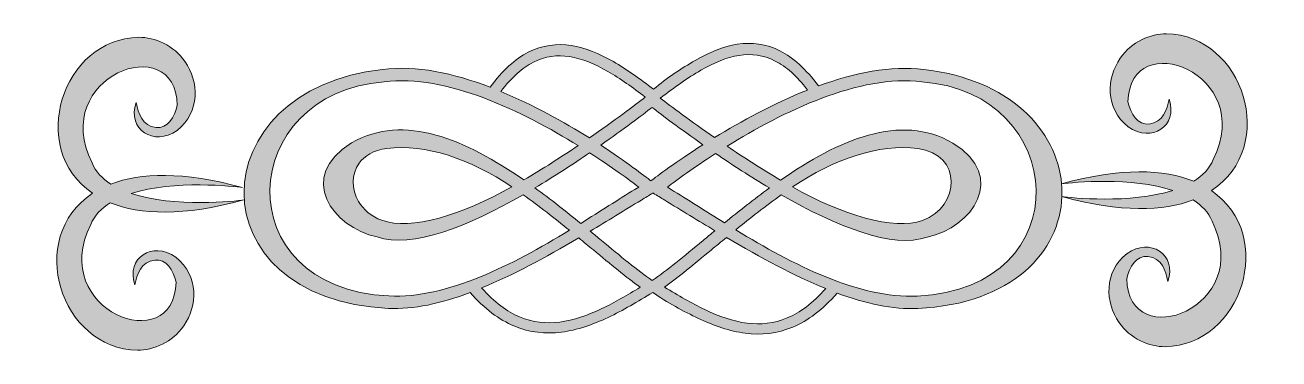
# Model space of a CAD drawing. Header units: inches. Extents: x -314 to 909, y 258 to 583.
import ezdxf

# ---------------------------------------------------------------- set-up
doc = ezdxf.new("R2010")
doc.units = ezdxf.units.IN
doc.header["$MEASUREMENT"] = 0
doc.layers.add('图层 1', color=7, linetype='Continuous')

# ---------------------------------------------------------------- blocks, each defined once
blk = doc.blocks.new('block 2')
at = {"layer": '图层 1', "true_color": 0xffffff}
h = blk.add_hatch(color=7, dxfattribs=at)
h.dxf.hatch_style = 2
edge = h.paths.add_edge_path()
edge.add_spline(control_points=[(-230.7, 410), (-201.7, 398.3), (-159.3, 396.5), (-100.6, 412.8), (-108.1, 411.5), (-168.3, 405.1), (-210.4, 419), (-168.4, 432.4), (-109.2, 426.1), (-101.9, 424.8), (-159.5, 440.7), (-201.4, 439.4), (-230.3, 428.2), (-238.5, 433.5), (-245, 440.3), (-248.5, 448.9), (-290.7, 532.9), (-167.1, 579.7), (-165.4, 505.1), (-168, 493.3), (-175, 482), (-186, 483.3), (-199.9, 485), (-203.3, 497.1), (-205.5, 507.6), (-214.6, 481.1), (-188.3, 464.6), (-165.6, 480.5), (-142.6, 498.9), (-144.6, 528.2), (-157.7, 547.4), (-168.7, 563.4), (-187.6, 571.5), (-202.9, 571.2), (-277.6, 569.9), (-312.1, 462.9), (-248, 419.2), (-313.8, 376.1), (-279.4, 267.7), (-204.2, 266.4), (-188.9, 266.1), (-169.9, 274.2), (-159, 290.2), (-145.8, 309.4), (-143.9, 338.7), (-166.9, 357), (-189.5, 373), (-215.9, 356.5), (-206.7, 330), (-204.6, 340.5), (-201.1, 352.5), (-187.2, 354.2), (-176.2, 355.6), (-169.2, 344.3), (-166.6, 332.5), (-168.4, 257.9), (-291.9, 304.7), (-249.8, 388.7), (-246.1, 397.7), (-239.3, 404.6), (-230.7, 410)], knot_values=[0, 0, 0, 0, 1, 1, 1, 2, 2, 2, 3, 3, 3, 4, 4, 4, 5, 5, 5, 6, 6, 6, 7, 7, 7, 8, 8, 8, 9, 9, 9, 10, 10, 10, 11, 11, 11, 12, 12, 12, 13, 13, 13, 14, 14, 14, 15, 15, 15, 16, 16, 16, 17, 17, 17, 18, 18, 18, 19, 19, 19, 20, 20, 20, 20], degree=3, periodic=1)
h = blk.add_hatch(color=7, dxfattribs=at)
h.dxf.hatch_style = 2
edge = h.paths.add_edge_path()
edge.add_spline(control_points=[(843, 421.8), (908.8, 464.9), (874.4, 573.3), (799.2, 574.6), (783.9, 574.9), (764.9, 566.8), (754, 550.8), (740.9, 531.6), (738.9, 502.3), (761.9, 483.9), (784.5, 468), (810.9, 484.5), (801.7, 511), (799.6, 500.5), (796.1, 488.5), (782.2, 486.7), (771.2, 485.4), (764.2, 496.7), (761.6, 508.5), (763.4, 583.1), (887, 536.3), (844.8, 452.3), (841.1, 443.3), (834.3, 436.4), (825.7, 431), (796.9, 442.7), (754.9, 444.4), (696.9, 428.6), (692.2, 480.2), (646.6, 530.6), (562.3, 539.8), (530.6, 544), (494.7, 536.5), (459.8, 523.8), (447.6, 540.4), (435.2, 551.3), (422.7, 557.8), (408.8, 564.9), (394.8, 566.6), (380.7, 564.4), (367, 562.3), (353.3, 556.5), (339.6, 548.6), (326.5, 541.1), (311.4, 531.6), (299.1, 520.6), (285.9, 530.5), (272.9, 539.9), (259.8, 547.5), (246.2, 555.3), (232.5, 561.1), (218.8, 563.2), (204.7, 565.4), (190.7, 563.7), (176.8, 556.6), (164.2, 550.2), (151.8, 539.2), (139.6, 522.6), (104.2, 536.1), (67.5, 544.3), (34.8, 539.9), (-143.7, 520.4), (-148.8, 316.1), (40.5, 307.1), (65, 305.9), (91.8, 311.9), (120.2, 322.6), (134.2, 306.6), (148.5, 296.1), (162.9, 290), (178.3, 283.5), (193.7, 282), (209.3, 284), (224.5, 285.9), (239.6, 291.2), (254.8, 298.3), (269.2, 305.1), (283.7, 313.7), (298.2, 322.7), (311.8, 312.7), (328.5, 304.1), (343, 297.3), (358.2, 290.1), (373.3, 284.9), (388.5, 282.9), (404.1, 281), (419.5, 282.5), (434.9, 288.9), (449.5, 295.1), (463.9, 305.7), (478, 322), (506, 311.6), (532.4, 305.8), (556.6, 307), (649.3, 311.4), (695.3, 362.7), (697.2, 416.1), (754.6, 400.3), (796.5, 401.7), (825.3, 412.8), (833.6, 407.5), (840, 400.7), (843.6, 392.1), (885.7, 308.1), (762.1, 261.3), (760.4, 335.9), (763, 347.7), (770, 359), (781, 357.7), (794.9, 355.9), (798.3, 343.9), (800.5, 333.4), (809.6, 359.9), (783.3, 376.4), (760.7, 360.5), (737.6, 342.1), (739.6, 312.8), (752.8, 293.6), (763.7, 277.6), (782.6, 269.5), (797.9, 269.8), (872.6, 271.1), (907.1, 378.1), (843, 421.8)], knot_values=[0, 0, 0, 0, 1, 1, 1, 2, 2, 2, 3, 3, 3, 4, 4, 4, 5, 5, 5, 6, 6, 6, 7, 7, 7, 8, 8, 8, 9, 9, 9, 10, 10, 10, 11, 11, 11, 12, 12, 12, 13, 13, 13, 14, 14, 14, 15, 15, 15, 16, 16, 16, 17, 17, 17, 18, 18, 18, 19, 19, 19, 20, 20, 20, 21, 21, 21, 22, 22, 22, 23, 23, 23, 24, 24, 24, 25, 25, 25, 26, 26, 26, 27, 27, 27, 28, 28, 28, 29, 29, 29, 30, 30, 30, 31, 31, 31, 32, 32, 32, 33, 33, 33, 34, 34, 34, 35, 35, 35, 36, 36, 36, 37, 37, 37, 38, 38, 38, 39, 39, 39, 40, 40, 40, 41, 41, 41, 41], degree=3, periodic=1)
edge = h.paths.add_edge_path()
edge.add_spline(control_points=[(345.1, 539.1), (357.8, 546.4), (370.2, 551.7), (382.4, 553.6), (394.2, 555.4), (406, 554), (417.7, 548.1), (428.2, 542.7), (438.7, 533.6), (449.2, 519.8), (416.1, 506.7), (384.4, 489.4), (358.4, 473.5), (335, 489.7), (316.1, 504), (305.6, 512), (305.8, 512.1), (305.9, 512.1), (306, 512.2), (319.2, 522.3), (332.2, 531.7), (345.1, 539.1)], knot_values=[0, 0, 0, 0, 1, 1, 1, 2, 2, 2, 3, 3, 3, 4, 4, 4, 5, 5, 5, 6, 6, 6, 7, 7, 7, 7], degree=3, periodic=1)
edge = h.paths.add_edge_path()
edge.add_spline(control_points=[(297.8, 334.2), (297.8, 334.2), (297.8, 334.2), (297.8, 334.2), (297.7, 334.2), (297.7, 334.2), (297.7, 334.3), (297.6, 334.3), (297.6, 334.3), (297.6, 334.3), (283.6, 344), (266.7, 358), (248.1, 373.4), (244.5, 376.3), (240.9, 379.3), (237.2, 382.4), (253.7, 392.1), (270.3, 402.3), (287.2, 412.7), (290.9, 414.9), (294.6, 417.2), (298.3, 419.5), (298.4, 419.5), (298.4, 419.5), (298.4, 419.6), (298.5, 419.5), (298.6, 419.4), (298.7, 419.4), (302.4, 417.1), (306.2, 414.8), (309.9, 412.5), (326.4, 402.4), (342.8, 392.4), (358.9, 382.8), (355, 379.6), (351.1, 376.4), (347.3, 373.3), (328.7, 357.9), (311.8, 343.9), (297.8, 334.2)], knot_values=[0, 0, 0, 0, 1, 1, 1, 2, 2, 2, 3, 3, 3, 4, 4, 4, 5, 5, 5, 6, 6, 6, 7, 7, 7, 8, 8, 8, 9, 9, 9, 10, 10, 10, 11, 11, 11, 12, 12, 12, 13, 13, 13, 13], degree=3, periodic=1)
edge = h.paths.add_edge_path()
edge.add_spline(control_points=[(228, 389.9), (213.7, 401.5), (198.8, 413.4), (183.4, 424.5), (202.2, 435.7), (220.3, 447.5), (236.7, 458.7), (258.6, 444.6), (275.6, 432.1), (284.5, 425.3), (284.5, 425.3), (280.8, 423), (280.8, 423), (264.9, 413.3), (247, 401.7), (228, 389.9)], knot_values=[0, 0, 0, 0, 1, 1, 1, 2, 2, 2, 3, 3, 3, 4, 4, 4, 5, 5, 5, 5], degree=3, periodic=1)
edge = h.paths.add_edge_path()
edge.add_spline(control_points=[(316.2, 422.9), (316.2, 422.9), (312.5, 425.2), (312.5, 425.2), (321.3, 431.9), (338, 444.2), (359.5, 458), (375.7, 447), (393.5, 435.4), (412, 424.4), (396.9, 413.4), (382.2, 401.8), (368.2, 390.4), (349.5, 402), (331.9, 413.3), (316.2, 422.9)], knot_values=[0, 0, 0, 0, 1, 1, 1, 2, 2, 2, 3, 3, 3, 4, 4, 4, 5, 5, 5, 5], degree=3, periodic=1)
edge = h.paths.add_edge_path()
edge.add_spline(control_points=[(296.5, 431.4), (290.2, 436.3), (272.3, 449.9), (247.5, 466.1), (269.8, 481.7), (287.7, 495.2), (297.6, 502.9), (307.4, 495.3), (325.1, 482), (347.2, 466.5), (320.8, 449.8), (302, 435.7), (296.5, 431.4)], knot_values=[0, 0, 0, 0, 1, 1, 1, 2, 2, 2, 3, 3, 3, 4, 4, 4, 4], degree=3, periodic=1)
edge = h.paths.add_edge_path()
edge.add_spline(control_points=[(181.8, 546.9), (193.5, 552.9), (205.2, 554.3), (217.1, 552.4), (229.3, 550.5), (241.7, 545.2), (254.3, 538), (266.4, 531), (278.6, 522.3), (290.9, 513), (280.6, 505), (260.9, 490.1), (236.4, 473.2), (211.6, 488.7), (181.6, 505.4), (150.1, 518.4), (160.7, 532.3), (171.3, 541.5), (181.8, 546.9)], knot_values=[0, 0, 0, 0, 1, 1, 1, 2, 2, 2, 3, 3, 3, 4, 4, 4, 5, 5, 5, 6, 6, 6, 6], degree=3, periodic=1)
edge = h.paths.add_edge_path()
edge.add_spline(control_points=[(41, 319.2), (-119.3, 326.9), (-106.5, 517.7), (36.4, 527.8), (96.5, 535.8), (172.2, 498.6), (225.5, 465.7), (209.1, 454.7), (191.1, 443.1), (172.5, 432.2), (116.4, 471.1), (55.7, 498.1), (4.6, 468.3), (-49.4, 435.2), (-14.3, 386), (29.6, 376.7), (63.1, 364.6), (119, 387.6), (171.9, 417.8), (187.4, 406.8), (202.5, 394.9), (216.9, 383.2), (161.6, 349.6), (97.6, 316.5), (41, 319.2)], knot_values=[0, 0, 0, 0, 1, 1, 1, 2, 2, 2, 3, 3, 3, 4, 4, 4, 5, 5, 5, 6, 6, 6, 7, 7, 7, 8, 8, 8, 8], degree=3, periodic=1)
edge = h.paths.add_edge_path()
edge.add_spline(control_points=[(160.8, 425.5), (112.1, 398.2), (62.6, 382.6), (34, 392.9), (23.7, 396.7), (16, 403.5), (11.4, 411.3), (4.4, 423.3), (4.2, 437.8), (11.9, 448.5), (17.1, 455.8), (26, 461.3), (38.9, 462.9), (76.3, 467.7), (120.5, 452.8), (160.8, 425.5)], knot_values=[0, 0, 0, 0, 1, 1, 1, 2, 2, 2, 3, 3, 3, 4, 4, 4, 5, 5, 5, 5], degree=3, periodic=1)
edge = h.paths.add_edge_path()
edge.add_spline(control_points=[(248.7, 306.9), (234.7, 300.3), (221, 295.5), (207.5, 293.8), (194.4, 292.1), (181.4, 293.4), (168.4, 298.8), (156.1, 304), (143.8, 313.1), (131.4, 327), (161.5, 339.4), (193.2, 356.5), (226, 375.8), (230.9, 371.8), (235.7, 367.8), (240.3, 364), (257.1, 350.1), (272.4, 337.5), (286, 327.7), (273.4, 320), (261, 312.7), (248.7, 306.9)], knot_values=[0, 0, 0, 0, 1, 1, 1, 2, 2, 2, 3, 3, 3, 4, 4, 4, 5, 5, 5, 6, 6, 6, 7, 7, 7, 7], degree=3, periodic=1)
edge = h.paths.add_edge_path()
edge.add_spline(control_points=[(429.4, 297.8), (416.4, 292.3), (403.4, 291.1), (390.3, 292.7), (376.8, 294.5), (363.1, 299.3), (349.1, 305.9), (336.2, 312), (323.1, 319.7), (309.8, 327.8), (323.3, 337.6), (338.5, 350.2), (355.1, 363.9), (360, 367.9), (365, 372), (370.1, 376.2), (403.6, 356.5), (436.1, 338.9), (466.9, 326.4), (454.3, 312.2), (441.8, 303), (429.4, 297.8)], knot_values=[0, 0, 0, 0, 1, 1, 1, 2, 2, 2, 3, 3, 3, 4, 4, 4, 5, 5, 5, 6, 6, 6, 7, 7, 7, 7], degree=3, periodic=1)
edge = h.paths.add_edge_path()
edge.add_spline(control_points=[(556.1, 319.1), (499.1, 316.4), (434.7, 349.9), (379.2, 383.6), (393.4, 395.2), (408.3, 406.8), (423.6, 417.7), (476.5, 387.5), (532.3, 364.5), (565.9, 376.6), (609.7, 385.9), (644.8, 435.1), (590.8, 468.2), (539.7, 498), (479, 471), (422.9, 432.1), (404.7, 442.8), (386.9, 454.2), (370.7, 465.1), (424, 498.1), (500.2, 535.8), (560.7, 527.7), (703.6, 517.6), (716.4, 326.8), (556.1, 319.1)], knot_values=[0, 0, 0, 0, 1, 1, 1, 2, 2, 2, 3, 3, 3, 4, 4, 4, 5, 5, 5, 6, 6, 6, 7, 7, 7, 8, 8, 8, 8], degree=3, periodic=1)
edge = h.paths.add_edge_path()
edge.add_spline(control_points=[(434.6, 425.4), (474.9, 452.7), (519.1, 467.6), (556.6, 462.8), (600.5, 457.2), (598.2, 406.3), (561.4, 392.8), (532.9, 382.5), (483.3, 398.1), (434.6, 425.4)], knot_values=[0, 0, 0, 0, 1, 1, 1, 2, 2, 2, 3, 3, 3, 3], degree=3, periodic=1)
edge = h.paths.add_edge_path()
edge.add_spline(control_points=[(697.2, 416.1), (697.4, 420.2), (697.3, 424.3), (696.9, 428.4), (708.3, 430), (765.1, 435.3), (805.4, 422), (763.9, 408.8), (705.7, 414.8), (697.2, 416.1)], knot_values=[0, 0, 0, 0, 1, 1, 1, 2, 2, 2, 3, 3, 3, 3], degree=3, periodic=1)
at = {"layer": '图层 1', "lineweight": 0}
for points, knots in [([(-230.7, 410), (-201.7, 398.3), (-159.3, 396.5), (-100.6, 412.8), (-108.1, 411.5), (-168.3, 405.1), (-210.4, 419), (-168.4, 432.4), (-109.2, 426.1), (-101.9, 424.8), (-159.5, 440.7), (-201.4, 439.4), (-230.3, 428.2), (-238.5, 433.5), (-245, 440.3), (-248.5, 448.9), (-290.7, 532.9), (-167.1, 579.7), (-165.4, 505.1), (-168, 493.3), (-175, 482), (-186, 483.3), (-199.9, 485), (-203.3, 497.1), (-205.5, 507.6), (-214.6, 481.1), (-188.3, 464.6), (-165.6, 480.5), (-142.6, 498.9), (-144.6, 528.2), (-157.7, 547.4), (-168.7, 563.4), (-187.6, 571.5), (-202.9, 571.2), (-277.6, 569.9), (-312.1, 462.9), (-248, 419.2), (-313.8, 376.1), (-279.4, 267.7), (-204.2, 266.4), (-188.9, 266.1), (-169.9, 274.2), (-159, 290.2), (-145.8, 309.4), (-143.9, 338.7), (-166.9, 357), (-189.5, 373), (-215.9, 356.5), (-206.7, 330), (-204.6, 340.5), (-201.1, 352.5), (-187.2, 354.2), (-176.2, 355.6), (-169.2, 344.3), (-166.6, 332.5), (-168.4, 257.9), (-291.9, 304.7), (-249.8, 388.7), (-246.1, 397.7), (-239.3, 404.6), (-230.7, 410)], [0, 0, 0, 0, 1, 1, 1, 2, 2, 2, 3, 3, 3, 4, 4, 4, 5, 5, 5, 6, 6, 6, 7, 7, 7, 8, 8, 8, 9, 9, 9, 10, 10, 10, 11, 11, 11, 12, 12, 12, 13, 13, 13, 14, 14, 14, 15, 15, 15, 16, 16, 16, 17, 17, 17, 18, 18, 18, 19, 19, 19, 20, 20, 20, 20]), ([(843, 421.8), (908.8, 464.9), (874.4, 573.3), (799.2, 574.6), (783.9, 574.9), (764.9, 566.8), (754, 550.8), (740.9, 531.6), (738.9, 502.3), (761.9, 483.9), (784.5, 468), (810.9, 484.5), (801.7, 511), (799.6, 500.5), (796.1, 488.5), (782.2, 486.7), (771.2, 485.4), (764.2, 496.7), (761.6, 508.5), (763.4, 583.1), (887, 536.3), (844.8, 452.3), (841.1, 443.3), (834.3, 436.4), (825.7, 431), (796.9, 442.7), (754.9, 444.4), (696.9, 428.6), (692.2, 480.2), (646.6, 530.6), (562.3, 539.8), (530.6, 544), (494.7, 536.5), (459.8, 523.8), (447.6, 540.4), (435.2, 551.3), (422.7, 557.8), (408.8, 564.9), (394.8, 566.6), (380.7, 564.4), (367, 562.3), (353.3, 556.5), (339.6, 548.6), (326.5, 541.1), (311.4, 531.6), (299.1, 520.6), (285.9, 530.5), (272.9, 539.9), (259.8, 547.5), (246.2, 555.3), (232.5, 561.1), (218.8, 563.2), (204.7, 565.4), (190.7, 563.7), (176.8, 556.6), (164.2, 550.2), (151.8, 539.2), (139.6, 522.6), (104.2, 536.1), (67.5, 544.3), (34.8, 539.9), (-143.7, 520.4), (-148.8, 316.1), (40.5, 307.1), (65, 305.9), (91.8, 311.9), (120.2, 322.6), (134.2, 306.6), (148.5, 296.1), (162.9, 290), (178.3, 283.5), (193.7, 282), (209.3, 284), (224.5, 285.9), (239.6, 291.2), (254.8, 298.3), (269.2, 305.1), (283.7, 313.7), (298.2, 322.7), (311.8, 312.7), (328.5, 304.1), (343, 297.3), (358.2, 290.1), (373.3, 284.9), (388.5, 282.9), (404.1, 281), (419.5, 282.5), (434.9, 288.9), (449.5, 295.1), (463.9, 305.7), (478, 322), (506, 311.6), (532.4, 305.8), (556.6, 307), (649.3, 311.4), (695.3, 362.7), (697.2, 416.1), (754.6, 400.3), (796.5, 401.7), (825.3, 412.8), (833.6, 407.5), (840, 400.7), (843.6, 392.1), (885.7, 308.1), (762.1, 261.3), (760.4, 335.9), (763, 347.7), (770, 359), (781, 357.7), (794.9, 355.9), (798.3, 343.9), (800.5, 333.4), (809.6, 359.9), (783.3, 376.4), (760.7, 360.5), (737.6, 342.1), (739.6, 312.8), (752.8, 293.6), (763.7, 277.6), (782.6, 269.5), (797.9, 269.8), (872.6, 271.1), (907.1, 378.1), (843, 421.8)], [0, 0, 0, 0, 1, 1, 1, 2, 2, 2, 3, 3, 3, 4, 4, 4, 5, 5, 5, 6, 6, 6, 7, 7, 7, 8, 8, 8, 9, 9, 9, 10, 10, 10, 11, 11, 11, 12, 12, 12, 13, 13, 13, 14, 14, 14, 15, 15, 15, 16, 16, 16, 17, 17, 17, 18, 18, 18, 19, 19, 19, 20, 20, 20, 21, 21, 21, 22, 22, 22, 23, 23, 23, 24, 24, 24, 25, 25, 25, 26, 26, 26, 27, 27, 27, 28, 28, 28, 29, 29, 29, 30, 30, 30, 31, 31, 31, 32, 32, 32, 33, 33, 33, 34, 34, 34, 35, 35, 35, 36, 36, 36, 37, 37, 37, 38, 38, 38, 39, 39, 39, 40, 40, 40, 41, 41, 41, 41]), ([(181.8, 546.9), (193.5, 552.9), (205.2, 554.3), (217.1, 552.4), (229.3, 550.5), (241.7, 545.2), (254.3, 538), (266.4, 531), (278.6, 522.3), (290.9, 513), (280.6, 505), (260.9, 490.1), (236.4, 473.2), (211.6, 488.7), (181.6, 505.4), (150.1, 518.4), (160.7, 532.3), (171.3, 541.5), (181.8, 546.9)], [0, 0, 0, 0, 1, 1, 1, 2, 2, 2, 3, 3, 3, 4, 4, 4, 5, 5, 5, 6, 6, 6, 6]), ([(345.1, 539.1), (357.8, 546.4), (370.2, 551.7), (382.4, 553.6), (394.2, 555.4), (406, 554), (417.7, 548.1), (428.2, 542.7), (438.7, 533.6), (449.2, 519.8), (416.1, 506.7), (384.4, 489.4), (358.4, 473.5), (335, 489.7), (316.1, 504), (305.6, 512), (305.8, 512.1), (305.9, 512.1), (306, 512.2), (319.2, 522.3), (332.2, 531.7), (345.1, 539.1)], [0, 0, 0, 0, 1, 1, 1, 2, 2, 2, 3, 3, 3, 4, 4, 4, 5, 5, 5, 6, 6, 6, 7, 7, 7, 7]), ([(41, 319.2), (-119.3, 326.9), (-106.5, 517.7), (36.4, 527.8), (96.5, 535.8), (172.2, 498.6), (225.5, 465.7), (209.1, 454.7), (191.1, 443.1), (172.5, 432.2), (116.4, 471.1), (55.7, 498.1), (4.6, 468.3), (-49.4, 435.2), (-14.3, 386), (29.6, 376.7), (63.1, 364.6), (119, 387.6), (171.9, 417.8), (187.4, 406.8), (202.5, 394.9), (216.9, 383.2), (161.6, 349.6), (97.6, 316.5), (41, 319.2)], [0, 0, 0, 0, 1, 1, 1, 2, 2, 2, 3, 3, 3, 4, 4, 4, 5, 5, 5, 6, 6, 6, 7, 7, 7, 8, 8, 8, 8]), ([(556.1, 319.1), (499.1, 316.4), (434.7, 349.9), (379.2, 383.6), (393.4, 395.2), (408.3, 406.8), (423.6, 417.7), (476.5, 387.5), (532.3, 364.5), (565.9, 376.6), (609.7, 385.9), (644.8, 435.1), (590.8, 468.2), (539.7, 498), (479, 471), (422.9, 432.1), (404.7, 442.8), (386.9, 454.2), (370.7, 465.1), (424, 498.1), (500.2, 535.8), (560.7, 527.7), (703.6, 517.6), (716.4, 326.8), (556.1, 319.1)], [0, 0, 0, 0, 1, 1, 1, 2, 2, 2, 3, 3, 3, 4, 4, 4, 5, 5, 5, 6, 6, 6, 7, 7, 7, 8, 8, 8, 8]), ([(296.5, 431.4), (290.2, 436.3), (272.3, 449.9), (247.5, 466.1), (269.8, 481.7), (287.7, 495.2), (297.6, 502.9), (307.4, 495.3), (325.1, 482), (347.2, 466.5), (320.8, 449.8), (302, 435.7), (296.5, 431.4)], [0, 0, 0, 0, 1, 1, 1, 2, 2, 2, 3, 3, 3, 4, 4, 4, 4]), ([(160.8, 425.5), (112.1, 398.2), (62.6, 382.6), (34, 392.9), (23.7, 396.7), (16, 403.5), (11.4, 411.3), (4.4, 423.3), (4.2, 437.8), (11.9, 448.5), (17.1, 455.8), (26, 461.3), (38.9, 462.9), (76.3, 467.7), (120.5, 452.8), (160.8, 425.5)], [0, 0, 0, 0, 1, 1, 1, 2, 2, 2, 3, 3, 3, 4, 4, 4, 5, 5, 5, 5]), ([(434.6, 425.4), (474.9, 452.7), (519.1, 467.6), (556.6, 462.8), (600.5, 457.2), (598.2, 406.3), (561.4, 392.8), (532.9, 382.5), (483.3, 398.1), (434.6, 425.4)], [0, 0, 0, 0, 1, 1, 1, 2, 2, 2, 3, 3, 3, 3]), ([(228, 389.9), (213.7, 401.5), (198.8, 413.4), (183.4, 424.5), (202.2, 435.7), (220.3, 447.5), (236.7, 458.7), (258.6, 444.6), (275.6, 432.1), (284.5, 425.3), (284.5, 425.3), (280.8, 423), (280.8, 423), (264.9, 413.3), (247, 401.7), (228, 389.9)], [0, 0, 0, 0, 1, 1, 1, 2, 2, 2, 3, 3, 3, 4, 4, 4, 5, 5, 5, 5]), ([(316.2, 422.9), (316.2, 422.9), (312.5, 425.2), (312.5, 425.2), (321.3, 431.9), (338, 444.2), (359.5, 458), (375.7, 447), (393.5, 435.4), (412, 424.4), (396.9, 413.4), (382.2, 401.8), (368.2, 390.4), (349.5, 402), (331.9, 413.3), (316.2, 422.9)], [0, 0, 0, 0, 1, 1, 1, 2, 2, 2, 3, 3, 3, 4, 4, 4, 5, 5, 5, 5]), ([(697.2, 416.1), (697.4, 420.2), (697.3, 424.3), (696.9, 428.4), (708.3, 430), (765.1, 435.3), (805.4, 422), (763.9, 408.8), (705.7, 414.8), (697.2, 416.1)], [0, 0, 0, 0, 1, 1, 1, 2, 2, 2, 3, 3, 3, 3]), ([(297.8, 334.2), (297.8, 334.2), (297.8, 334.2), (297.8, 334.2), (297.7, 334.2), (297.7, 334.2), (297.7, 334.3), (297.6, 334.3), (297.6, 334.3), (297.6, 334.3), (283.6, 344), (266.7, 358), (248.1, 373.4), (244.5, 376.3), (240.9, 379.3), (237.2, 382.4), (253.7, 392.1), (270.3, 402.3), (287.2, 412.7), (290.9, 414.9), (294.6, 417.2), (298.3, 419.5), (298.4, 419.5), (298.4, 419.5), (298.4, 419.6), (298.5, 419.5), (298.6, 419.4), (298.7, 419.4), (302.4, 417.1), (306.2, 414.8), (309.9, 412.5), (326.4, 402.4), (342.8, 392.4), (358.9, 382.8), (355, 379.6), (351.1, 376.4), (347.3, 373.3), (328.7, 357.9), (311.8, 343.9), (297.8, 334.2)], [0, 0, 0, 0, 1, 1, 1, 2, 2, 2, 3, 3, 3, 4, 4, 4, 5, 5, 5, 6, 6, 6, 7, 7, 7, 8, 8, 8, 9, 9, 9, 10, 10, 10, 11, 11, 11, 12, 12, 12, 13, 13, 13, 13]), ([(248.7, 306.9), (234.7, 300.3), (221, 295.5), (207.5, 293.8), (194.4, 292.1), (181.4, 293.4), (168.4, 298.8), (156.1, 304), (143.8, 313.1), (131.4, 327), (161.5, 339.4), (193.2, 356.5), (226, 375.8), (230.9, 371.8), (235.7, 367.8), (240.3, 364), (257.1, 350.1), (272.4, 337.5), (286, 327.7), (273.4, 320), (261, 312.7), (248.7, 306.9)], [0, 0, 0, 0, 1, 1, 1, 2, 2, 2, 3, 3, 3, 4, 4, 4, 5, 5, 5, 6, 6, 6, 7, 7, 7, 7]), ([(429.4, 297.8), (416.4, 292.3), (403.4, 291.1), (390.3, 292.7), (376.8, 294.5), (363.1, 299.3), (349.1, 305.9), (336.2, 312), (323.1, 319.7), (309.8, 327.8), (323.3, 337.6), (338.5, 350.2), (355.1, 363.9), (360, 367.9), (365, 372), (370.1, 376.2), (403.6, 356.5), (436.1, 338.9), (466.9, 326.4), (454.3, 312.2), (441.8, 303), (429.4, 297.8)], [0, 0, 0, 0, 1, 1, 1, 2, 2, 2, 3, 3, 3, 4, 4, 4, 5, 5, 5, 6, 6, 6, 7, 7, 7, 7])]:
    blk.add_open_spline(points, degree=3, knots=knots, dxfattribs=at)

msp = doc.modelspace()

# ---------------------------------------------------------------- block references
at = {"layer": '图层 1'}
msp.add_blockref('block 2', (0, 0), dxfattribs=at)

doc.saveas('drawing.dxf')
